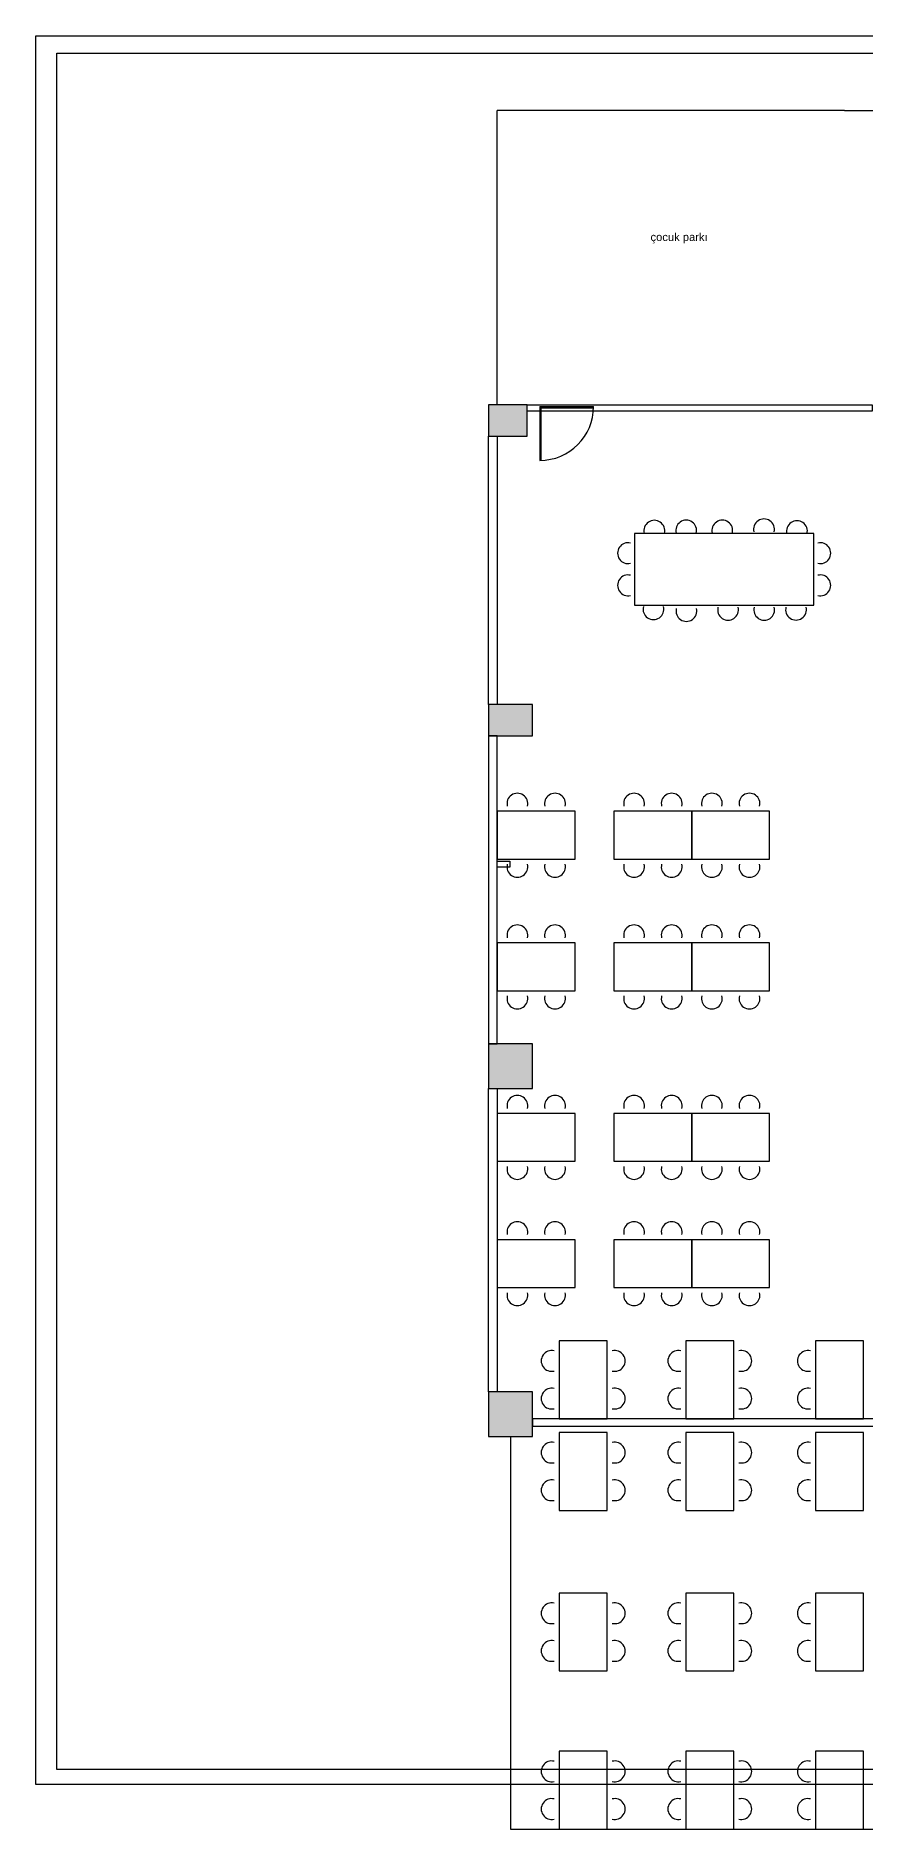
# Model space of a CAD drawing. Header units: millimetres. Extents: x -1066 to 22000, y -1118 to 1876.
# Drawn here: x 13159 to 14545, y -1118 to 1876 of the extents above; entities that cross this region are included whole.
import ezdxf

# ---------------------------------------------------------------- set-up
doc = ezdxf.new("R2010")
doc.units = ezdxf.units.MM
for name, color, linetype in [('DUVAR', 1, 'Continuous'), ('kapı ABD', 55, 'Continuous'), ('S2000-025 Antet', 7, 'Continuous')]:
    doc.layers.add(name, color=color, linetype=linetype)
doc.styles.get("Standard").update_dxf_attribs({"font": 'arial.ttf'})

# ---------------------------------------------------------------- blocks, each defined once
blk = doc.blocks.new('rtyjjkw5')
at = {"layer": 'kapı ABD', "color": 7}
for p, q in [((-2, 2), (-2, 90)), ((0, 0), (0, 90)), ((-2, 2), (-90, 2)), ((0, 0), (-90, 0))]:
    blk.add_line(p, q, dxfattribs=at)
blk.add_arc((0, 0), 90, 90, 180, dxfattribs=at)

msp = doc.modelspace()

# ---------------------------------------------------------------- hatches: boundary and pattern name
at = {"layer": 'DUVAR'}
h = msp.add_hatch(dxfattribs=at)
h.set_pattern_fill('ANSI36', color=157)
h.set_pattern_definition([(45, (10844.85, 9e-13), (1.683798, 6.173926), [7.9375, -1.5875, 0, -1.5875])])
h.paths.add_polyline_path([(15274.1, 749.9), (15234.4, 749.9), (15234.2, 707.3), (15273.9, 707.3)])
h.paths.add_polyline_path([(13980.1, 1260.3), (13915.7, 1260.3), (13915.7, 1207.7), (13980.1, 1207.7)])
h.paths.add_polyline_path([(13989.2, 759.9), (13915.7, 759.9), (13915.7, 707.3), (13989.2, 707.3)])
h.paths.add_polyline_path([(13989.2, 193.3), (13915.7, 193.3), (13915.7, 118.6), (13930.3, 118.6), (13989.2, 118.6)])
h.paths.add_polyline_path([(13989.2, -387.8), (13915.7, -387.8), (13915.7, -462.5), (13989.2, -462.5)])
h.paths.add_polyline_path([(14648.8, -387.8), (14575.4, -387.8), (14575.4, -462.5), (14648.8, -462.5)])
h.paths.add_polyline_path([(15294.3, -387.8), (15220.8, -387.8), (15220.8, -462.5), (15294.3, -462.5)])

# ---------------------------------------------------------------- linework, layer by layer
for p, q in [((14510.6, 1751.7), (13930.3, 1751.7)), ((13930.3, 1260.3), (13930.3, 1751.7)), ((14510.6, 1751.7), (15962.6, 1751.7))]:
    msp.add_line(p, q)
for points in [[(13194.1, 1847.4), (17183.9, 1847.4), (17183.9, -1018.9), (13194.1, -1018.9)], [(13915.7, 1207.7), (13980.1, 1207.7), (13980.1, 1260.3), (13915.7, 1260.3)], [(13980.1, 1260.3), (14556.9, 1260.3), (14556.9, 1249.8), (13980.1, 1249.8)], [(13915.7, 1207.7), (13930.3, 1207.7), (13930.3, 759.9), (13915.7, 759.9)], [(13915.7, 707.3), (13989.2, 707.3), (13989.2, 759.9), (13915.7, 759.9)], [(13915.7, 193.3), (13930.3, 193.3), (13930.3, 707.3), (13915.7, 707.3)], [(13915.7, 118.6), (13989.2, 118.6), (13989.2, 193.3), (13915.7, 193.3)], [(13915.7, 118.6), (13930.3, 118.6), (13930.3, -387.8), (13915.7, -387.8)], [(13915.7, -462.5), (13989.2, -462.5), (13989.2, -387.8), (13915.7, -387.8)], [(13989.2, -445.2), (14575.4, -445.2), (14575.4, -432.9), (13989.2, -432.9)]]:
    msp.add_lwpolyline(points, close=True)
at = {"color": 8}
for points in [[(14060.3, 581.5), (13930.3, 581.5), (13930.3, 501.5), (14060.3, 501.5)], [(14255.3, 581.5), (14125.3, 581.5), (14125.3, 501.5), (14255.3, 501.5)], [(14385.3, 581.5), (14255.3, 581.5), (14255.3, 501.5), (14385.3, 501.5)], [(14060.3, 361.6), (13930.3, 361.6), (13930.3, 281.6), (14060.3, 281.6)], [(14255.3, 361.6), (14125.3, 361.6), (14125.3, 281.6), (14255.3, 281.6)], [(14385.3, 361.6), (14255.3, 361.6), (14255.3, 281.6), (14385.3, 281.6)], [(14060.3, 76.9), (13930.3, 76.9), (13930.3, -3.1), (14060.3, -3.1)], [(14255.3, 76.9), (14125.3, 76.9), (14125.3, -3.1), (14255.3, -3.1)], [(14385.3, 76.9), (14255.3, 76.9), (14255.3, -3.1), (14385.3, -3.1)], [(14060.3, -134), (13930.3, -134), (13930.3, -214), (14060.3, -214)], [(14255.3, -134), (14125.3, -134), (14125.3, -214), (14255.3, -214)], [(14385.3, -134), (14255.3, -134), (14255.3, -214), (14385.3, -214)], [(14033.8, -302.9), (14033.8, -432.9), (14113.8, -432.9), (14113.8, -302.9)], [(14245.5, -302.9), (14245.5, -432.9), (14325.5, -432.9), (14325.5, -302.9)], [(14462.1, -302.9), (14462.1, -432.9), (14542.1, -432.9), (14542.1, -302.9)], [(14033.8, -456), (14033.8, -586), (14113.8, -586), (14113.8, -456)], [(14245.5, -456), (14245.5, -586), (14325.5, -586), (14325.5, -456)], [(14462.1, -456), (14462.1, -586), (14542.1, -586), (14542.1, -456)], [(14033.8, -724.2), (14033.8, -854.2), (14113.8, -854.2), (14113.8, -724.2)], [(14245.5, -724.2), (14245.5, -854.2), (14325.5, -854.2), (14325.5, -724.2)], [(14462.1, -724.2), (14462.1, -854.2), (14542.1, -854.2), (14542.1, -724.2)], [(14033.8, -988.3), (14033.8, -1118.3), (14113.8, -1118.3), (14113.8, -988.3)], [(14245.5, -988.3), (14245.5, -1118.3), (14325.5, -1118.3), (14325.5, -988.3)], [(14462.1, -988.3), (14462.1, -1118.3), (14542.1, -1118.3), (14542.1, -988.3)]]:
    msp.add_lwpolyline(points, close=True, dxfattribs=at)
msp.add_lwpolyline([(13952.4, -462.5), (13952.4, -1118.3), (14851.4, -1118.3)])
for centre, start, end in [((14192.8, 1050), 345.9261, 194.0739), ((14246, 1050.2), 345.9261, 194.0739), ((14306.3, 1050.2), 345.9261, 194.0739), ((14376, 1052.3), 345.9261, 194.0739), ((14431.1, 1049.2), 345.9261, 194.0739), ((14148.7, 1012.5), 75.9261, 284.0739), ((14470.2, 1012.5), 255.9261, 104.0739), ((14148.7, 958.7), 75.9261, 284.0739), ((14470.2, 958.7), 255.9261, 104.0739), ((14191.3, 919), 165.9261, 14.0739), ((14246.4, 915.9), 165.9261, 14.0739), ((14316, 918), 165.9261, 14.0739), ((14376.4, 918), 165.9261, 14.0739), ((14429.6, 918.2), 165.9261, 14.0739), ((13963.9, 594.2), 345.9261, 194.0739), ((14026.8, 594.2), 345.9261, 194.0739), ((14158.9, 594.2), 345.9261, 194.0739), ((14221.8, 594.2), 345.9261, 194.0739), ((14288.9, 594.2), 345.9261, 194.0739), ((14351.8, 594.2), 345.9261, 194.0739), ((13963.9, 488.7), 165.9261, 14.0739), ((14026.8, 488.7), 165.9261, 14.0739), ((14158.9, 488.7), 165.9261, 14.0739), ((14221.8, 488.7), 165.9261, 14.0739), ((14288.9, 488.7), 165.9261, 14.0739), ((14351.8, 488.7), 165.9261, 14.0739), ((13963.9, 374.3), 345.9261, 194.0739), ((14026.8, 374.3), 345.9261, 194.0739), ((14158.9, 374.3), 345.9261, 194.0739), ((14221.8, 374.3), 345.9261, 194.0739), ((14288.9, 374.3), 345.9261, 194.0739), ((14351.8, 374.3), 345.9261, 194.0739), ((13963.9, 268.8), 165.9261, 14.0739), ((14026.8, 268.8), 165.9261, 14.0739), ((14158.9, 268.8), 165.9261, 14.0739), ((14221.8, 268.8), 165.9261, 14.0739), ((14288.9, 268.8), 165.9261, 14.0739), ((14351.8, 268.8), 165.9261, 14.0739), ((13963.9, 89.6), 345.9261, 194.0739), ((14026.8, 89.6), 345.9261, 194.0739), ((14158.9, 89.6), 345.9261, 194.0739), ((14221.8, 89.6), 345.9261, 194.0739), ((14288.9, 89.6), 345.9261, 194.0739), ((14351.8, 89.6), 345.9261, 194.0739), ((13963.9, -15.8), 165.9261, 14.0739), ((14026.8, -15.8), 165.9261, 14.0739), ((14158.9, -15.8), 165.9261, 14.0739), ((14221.8, -15.8), 165.9261, 14.0739), ((14288.9, -15.8), 165.9261, 14.0739), ((14351.8, -15.8), 165.9261, 14.0739), ((13963.9, -121.3), 345.9261, 194.0739), ((14026.8, -121.3), 345.9261, 194.0739), ((14158.9, -121.3), 345.9261, 194.0739), ((14221.8, -121.3), 345.9261, 194.0739), ((14288.9, -121.3), 345.9261, 194.0739), ((14351.8, -121.3), 345.9261, 194.0739), ((13963.9, -226.7), 165.9261, 14.0739), ((14026.8, -226.7), 165.9261, 14.0739), ((14158.9, -226.7), 165.9261, 14.0739), ((14221.8, -226.7), 165.9261, 14.0739), ((14288.9, -226.7), 165.9261, 14.0739), ((14351.8, -226.7), 165.9261, 14.0739), ((14021.1, -336.4), 75.9261, 284.0739), ((14126.6, -336.4), 255.9261, 104.0739), ((14232.8, -336.4), 75.9261, 284.0739), ((14338.2, -336.4), 255.9261, 104.0739), ((14449.4, -336.4), 75.9261, 284.0739), ((14021.1, -399.3), 75.9261, 284.0739), ((14126.6, -399.3), 255.9261, 104.0739), ((14232.8, -399.3), 75.9261, 284.0739), ((14338.2, -399.3), 255.9261, 104.0739), ((14449.4, -399.3), 75.9261, 284.0739), ((14021.1, -489.5), 75.9261, 284.0739), ((14126.6, -489.5), 255.9261, 104.0739), ((14232.8, -489.5), 75.9261, 284.0739), ((14338.2, -489.5), 255.9261, 104.0739), ((14449.4, -489.5), 75.9261, 284.0739), ((14021.1, -552.4), 75.9261, 284.0739), ((14126.6, -552.4), 255.9261, 104.0739), ((14232.8, -552.4), 75.9261, 284.0739), ((14338.2, -552.4), 255.9261, 104.0739), ((14449.4, -552.4), 75.9261, 284.0739), ((14021.1, -757.8), 75.9261, 284.0739), ((14126.6, -757.8), 255.9261, 104.0739), ((14232.8, -757.8), 75.9261, 284.0739), ((14338.2, -757.8), 255.9261, 104.0739), ((14449.4, -757.8), 75.9261, 284.0739), ((14021.1, -820.7), 75.9261, 284.0739), ((14126.6, -820.7), 255.9261, 104.0739), ((14232.8, -820.7), 75.9261, 284.0739), ((14338.2, -820.7), 255.9261, 104.0739), ((14449.4, -820.7), 75.9261, 284.0739), ((14021.1, -1021.9), 75.9261, 284.0739), ((14126.6, -1021.9), 255.9261, 104.0739), ((14232.8, -1021.9), 75.9261, 284.0739), ((14338.2, -1021.9), 255.9261, 104.0739), ((14449.4, -1021.9), 75.9261, 284.0739), ((14021.1, -1084.8), 75.9261, 284.0739), ((14126.6, -1084.8), 255.9261, 104.0739), ((14232.8, -1084.8), 75.9261, 284.0739), ((14338.2, -1084.8), 255.9261, 104.0739), ((14449.4, -1084.8), 75.9261, 284.0739)]:
    msp.add_arc(centre, 17.4, start, end, dxfattribs=at)
at = {"layer": 'DUVAR'}
for p, q in [((14159.5, 1045.6), (14159.5, 925.6)), ((14459.5, 1045.6), (14159.5, 1045.6)), ((14459.5, 925.6), (14459.5, 1045.6)), ((14159.5, 925.6), (14459.5, 925.6))]:
    msp.add_line(p, q, dxfattribs=at)
at = {"layer": 'DUVAR', "color": 5}
msp.add_lwpolyline([(13951.4, 488.2), (13930.3, 488.2), (13930.3, 498.2), (13951.4, 498.2)], close=True, dxfattribs=at)
at = {"layer": 'S2000-025 Antet'}
msp.add_lwpolyline([(13159.1, 1876.4), (17193.9, 1876.4), (17193.9, -1043.9), (13159.1, -1043.9)], close=True, dxfattribs=at)

# ---------------------------------------------------------------- block references
at = {"rotation": 180}
msp.add_blockref('rtyjjkw5', (14001.2, 1257.4), dxfattribs=at)

# ---------------------------------------------------------------- texts
at = {"layer": 'DUVAR'}
msp.add_text('çocuk parkı', height=13.365, dxfattribs=at).set_placement((14186.4, 1533.8))

doc.saveas('drawing.dxf')
